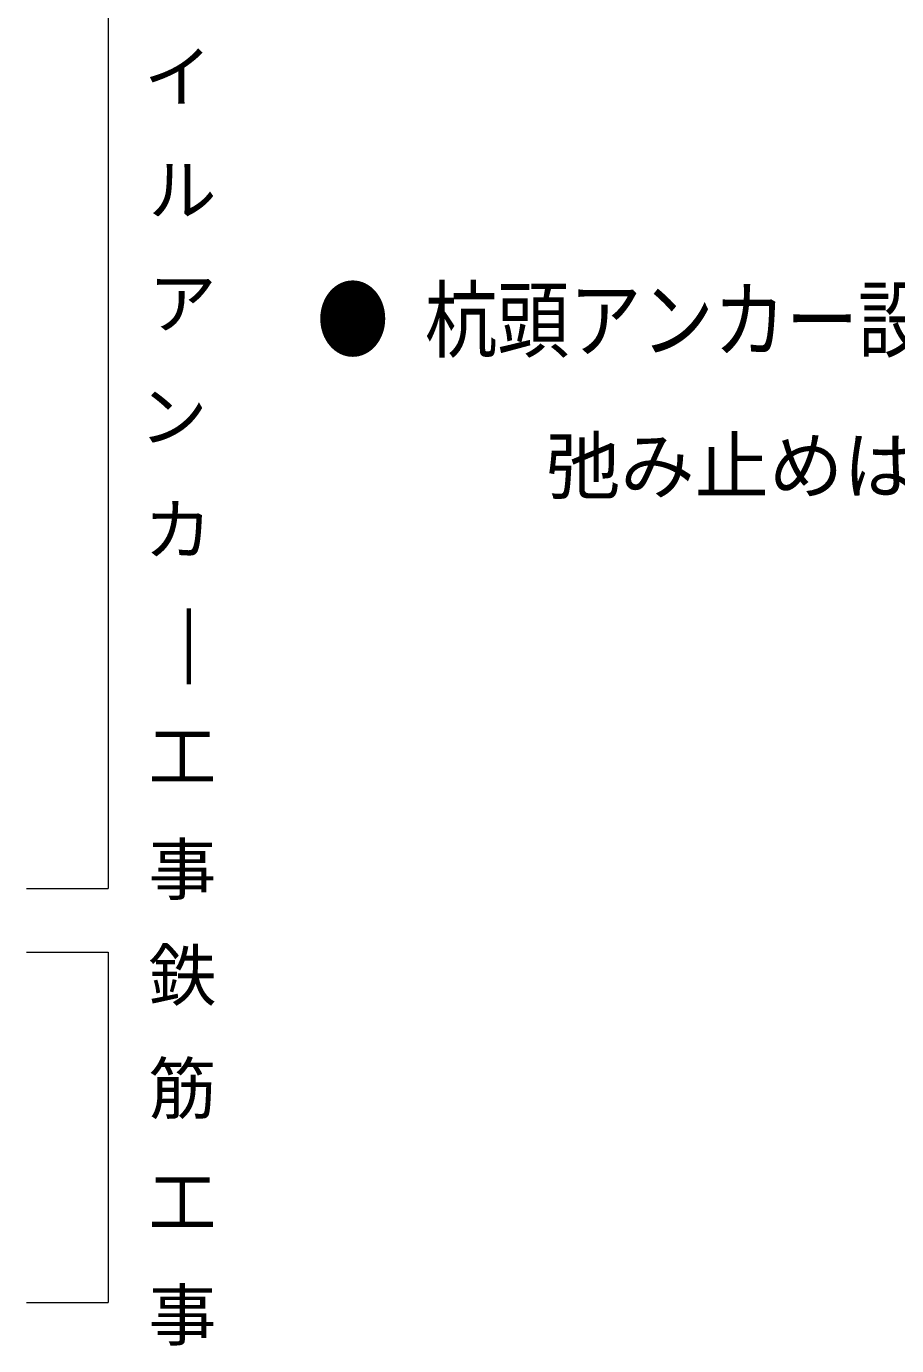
# Model space of a CAD drawing. Units: millimetres, scale not verified. Extents: x -56808 to 29700, y -21000 to 21000.
# Drawn here: x -19509 to -15410, y -2720 to 3493 of the extents above; entities that cross this region are included whole.
import ezdxf
from ezdxf.enums import TextEntityAlignment as Align

# ---------------------------------------------------------------- set-up
doc = ezdxf.new("R2010")
doc.units = ezdxf.units.MM
doc.header["$LTSCALE"] = 70
doc.layers.add('0-4_02_TEXT', color=7, linetype='Continuous')
doc.layers.add('0-5_05_SUNPOU', color=3, linetype='Continuous', lineweight=18)
doc.layers.add('0-6_03_ZU', color=2, linetype='Continuous', lineweight=18)
doc.styles.add('ＭＳ ゴシック', font='')
doc.styles.get('ＭＳ ゴシック').set_extended_font_data('MS Gothic')

# ---------------------------------------------------------------- blocks, each defined once
blk = doc.blocks.new('U48')
at = {"layer": '0-4_02_TEXT', "style": 'ＭＳ ゴシック'}
for s, p in [('イ', (10745.35, 24068.37)), ('ル', (10766.68, 23535.04)), ('ア', (10766.68, 23001.7)), ('ン', (10724.01, 22468.37)), ('カ\u3000', (10745.35, 21935.04)), ('工', (10766.68, 20868.37)), ('事', (10766.68, 20335.04))]:
    blk.add_text(s, height=234.6, dxfattribs=at).set_placement(p, align=Align.BOTTOM_LEFT)
blk = doc.blocks.new('U49')
at = {"layer": '0-4_02_TEXT', "style": 'ＭＳ ゴシック'}
blk.add_text('|', height=234.6, dxfattribs=at).set_placement((10877.21, 21414.13), align=Align.BOTTOM_LEFT)
blk = doc.blocks.new('U50')
at = {"layer": '0-4_02_TEXT', "style": 'ＭＳ ゴシック'}
blk.add_text('弛み止めは以下のいずれかの方法による。', height=256.6, dxfattribs=at).set_placement((12638.81, 22218.35), align=Align.BOTTOM_LEFT)
blk = doc.blocks.new('U63')
at = {"layer": '0-4_02_TEXT', "style": 'ＭＳ ゴシック'}
for s, p in [('鉄', (10766.68, 19836.54)), ('筋', (10766.68, 19303.2)), ('工', (10766.68, 18769.87)), ('事', (10766.68, 18236.54))]:
    blk.add_text(s, height=234.6, dxfattribs=at).set_placement(p, align=Align.BOTTOM_LEFT)

msp = doc.modelspace()

# ---------------------------------------------------------------- linework, layer by layer
at = {"layer": '0-5_05_SUNPOU'}
for p, q in [((-19508.7, -567.5), (-19122.89, -567.5)), ((-19508.7, -2516.15), (-19122.89, -2516.15))]:
    msp.add_line(p, q, dxfattribs=at)
for points in [[(-19508.7, 5952.8), (-19122.89, 5952.8), (-19122.89, -567.5)], [(-19508.7, -867.5), (-19122.89, -867.5), (-19122.89, -2516.15)]]:
    msp.add_lwpolyline(points, dxfattribs=at)

# ---------------------------------------------------------------- block references
at = {"layer": '0-6_03_ZU'}
for name in ['U48', 'U50', 'U49', 'U63']:
    msp.add_blockref(name, (-29700, -21000), dxfattribs=at)

# ---------------------------------------------------------------- texts
at = {"layer": '0-4_02_TEXT', "style": 'ＭＳ ゴシック', "width": 0.85}
msp.add_text('● 杭頭アンカー設置後の弛み止め処置', height=293.3, dxfattribs=at).set_placement((-18141.46, 1876.63), align=Align.BOTTOM_LEFT)

doc.saveas('drawing.dxf')
